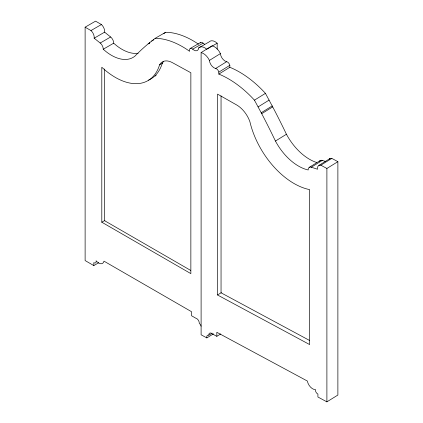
<?xml version="1.0" encoding="UTF-8"?>
<svg xmlns="http://www.w3.org/2000/svg" width="423" height="423" viewBox="0 0 423 423"><rect width="100%" height="100%" fill="white"/><g stroke="black" fill="none" stroke-linecap="round" stroke-linejoin="round"><path stroke-width="0.63" d="M98.749 262.72L93.806 265.581L85.118 260.563L85.118 27.178L90.971 30.562A6.324 3.648 60 0 1 94.16 38.202L100.188 43.024A5.303 3.061 60 0 1 103.223 49.237L106.326 51.839A43.088 24.878 60 0 0 134.863 56.185A500.372 288.893 60 0 1 148.135 43.881L155.167 38.319L165.61 32.291A86.451 49.914 60 0 1 198.567 44.241M163.828 33.644L165.61 32.291M213.462 333.826L206.868 337.908L201.105 334.805L201.105 52.584L212.092 45.779A10.453 6.245 58.2 0 1 220.409 53.594A6.62 3.955 58.2 0 0 226.654 61.684A3.458 2.062 58.2 0 1 229.826 65.322L229.826 67.289A86.451 51.622 58.2 0 1 265.433 93.356L272.703 106.892A500.372 298.797 58.2 0 1 286.434 134.25A43.088 25.729 58.2 0 0 315.944 162.263L316.737 162.49M201.105 52.584A10.453 6.245 58.2 0 1 209.422 60.399L220.409 53.594M209.422 60.399A6.62 3.955 58.2 0 0 215.667 68.484L226.654 61.684M325.414 161.422L322.294 160.417L311.307 167.217A5.303 3.167 58.2 0 0 308.166 169.988L304.957 169.068A43.088 25.729 58.2 0 1 275.442 141.049A500.372 298.797 58.2 0 0 261.715 113.692L254.445 100.161A86.451 51.622 58.2 0 0 218.839 74.088L218.839 72.127L229.826 65.322M218.839 74.088L229.826 67.289M254.445 100.161L265.433 93.356M258.115 106.913L269.102 100.108M261.208 112.735L272.195 105.935M261.715 113.692L272.703 106.892M275.442 141.049L286.434 134.25M309.298 167.328L320.285 160.523M318.91 165.398L329.898 158.599M311.307 167.217L317.541 169.226A6.324 3.775 58.2 0 1 320.84 165.208L331.828 158.403L337.882 161.665L337.882 395.045L326.894 401.85L317.911 397.012L317.911 394.067A3.077 1.84 58.2 0 1 315.542 389.604A7.651 4.568 58.2 0 1 307.362 381.038L216.83 332.293L216.83 336.327L212.431 333.959A3.707 2.21 58.2 0 0 208.825 335.19A3.654 2.178 58.2 0 0 206.868 337.908M326.894 401.85L326.894 168.465L337.882 161.665M217.528 294.984L217.528 94.112L236.843 105.068A20.896 12.479 58.2 0 1 249.893 121.697A65.301 38.995 58.2 0 0 309.641 189.615L309.641 344.571L217.528 294.984L221.329 292.631M208.825 335.19L212.124 333.15M216.83 336.327L220.674 333.948M85.118 27.178L95.561 21.15L101.414 24.529A6.324 3.648 60 0 1 104.603 32.169L110.63 36.997A5.303 3.061 60 0 1 113.665 43.209L116.769 45.806A43.088 24.878 60 0 0 138.147 53.25M90.971 30.562L101.414 24.529M94.16 38.202L104.603 32.169M100.188 43.024L110.63 36.997M103.223 49.237L113.665 43.209M151.619 41.052L153.819 39.783M148.626 43.479L149.726 42.845M148.135 43.881L149.784 42.929M159.566 64.851A20.896 12.066 60 0 1 172.182 62.53L190.858 72.756L190.858 273.623L101.8 222.207L101.8 67.246A65.301 37.7 60 0 0 159.566 64.851L162.654 63.064M190.255 48.444L200.698 42.416M155.167 38.319A86.451 49.914 60 0 1 189.594 51.299L189.594 49.338A3.458 1.993 60 0 1 192.661 49.174L203.103 43.146A6.62 3.823 60 0 0 204.6 44.241M192.661 49.174A6.62 3.823 60 0 0 198.694 47.931L209.136 41.898A10.453 6.033 60 0 1 217.179 43.204L217.179 49.142M217.179 43.204L206.736 49.237A10.453 6.033 60 0 0 198.694 47.931M101.8 222.207L104.888 220.425M320.84 165.208L326.894 168.465M309.684 340.52L221.049 292.801L221.049 95.899M190.699 270.419L104.497 220.647L104.497 68.986M93.806 265.581L93.806 262.635A3.077 1.777 60 0 0 96.095 260.769A7.651 4.42 60 0 0 104 261.165L191.534 311.703L191.534 315.738L195.786 318.191A3.707 2.141 60 0 1 199.27 323.378A3.654 2.11 60 0 1 201.084 326.196M319.502 161.364A5.303 3.167 58.2 0 1 322.294 160.417M329.189 159.18A6.324 3.775 58.2 0 1 331.828 158.403M215.667 68.484A3.458 2.062 58.2 0 1 218.839 72.127M156.15 75.22A65.301 37.7 60 0 1 155.215 76.05M148.536 80.143A65.301 37.7 60 0 0 162.268 63.291A20.896 12.066 60 0 1 163.627 61.462M200.142 43.014A3.458 1.993 60 0 1 203.103 43.146"/></g></svg>
